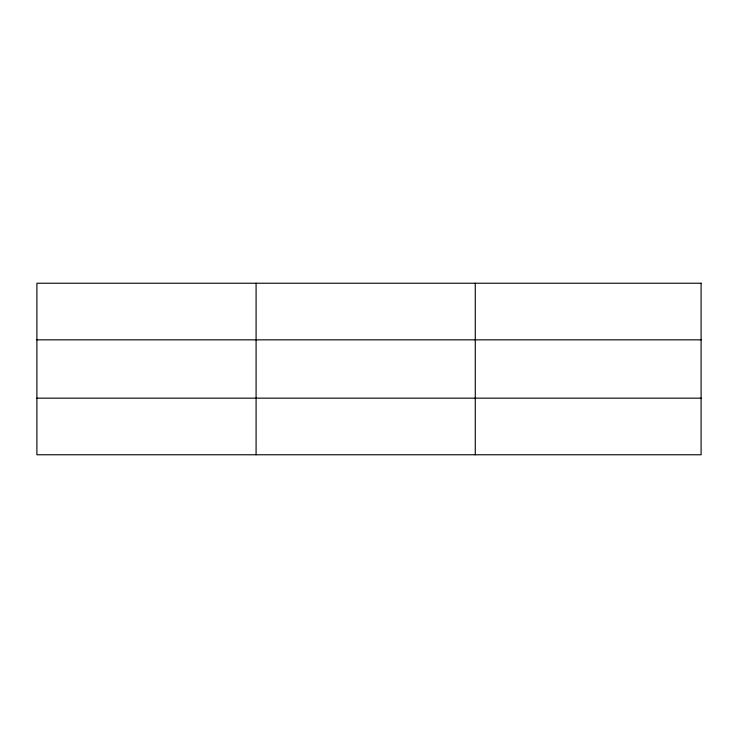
<?xml version="1.0" encoding="UTF-8"?>
<svg xmlns="http://www.w3.org/2000/svg" width="738" height="738" viewBox="0 0 738 738"><rect width="100%" height="100%" fill="white"/><g stroke="black" fill="none" stroke-linecap="round" stroke-linejoin="round"><path stroke-width="1.11" d="M256.086 283.235L256.086 454.765M475.272 283.235L475.272 454.765M36.9 339.84L701.1 339.84M36.9 398.16L701.1 398.16M701.1 283.235L701.1 454.765L36.9 454.765L36.9 283.235L701.1 283.235"/></g></svg>
